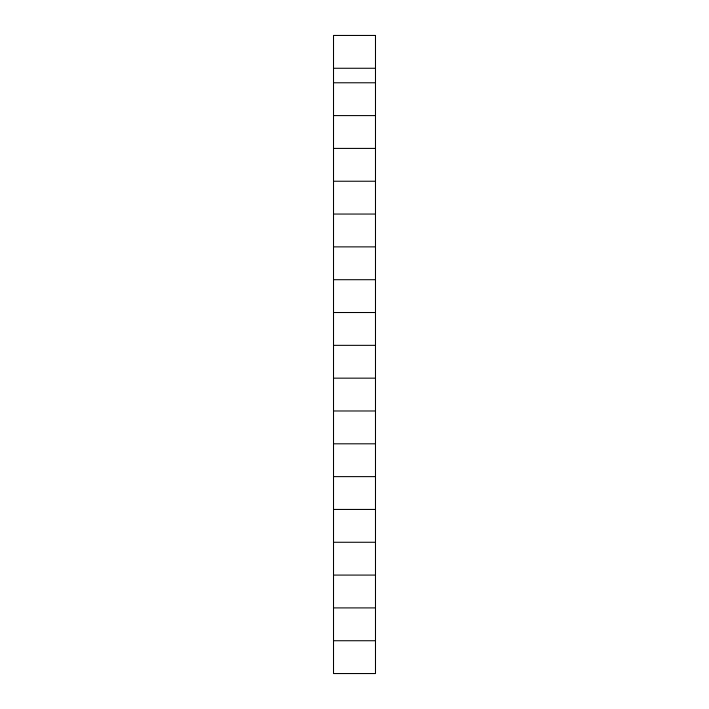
<?xml version="1.0" encoding="UTF-8"?>
<svg xmlns="http://www.w3.org/2000/svg" width="709" height="709" viewBox="0 0 709 709"><rect width="100%" height="100%" fill="white"/><g stroke="black" fill="none" stroke-linecap="round" stroke-linejoin="round"><path stroke-width="1.06" d="M333.514 68.268L375.486 68.268M333.514 82.776L375.486 82.776M333.514 115.594L375.486 115.594M333.514 148.411L375.486 148.411M333.514 181.238L375.486 181.238M333.514 214.056L375.486 214.056M333.514 246.874L375.486 246.874M333.514 279.701L375.486 279.701M333.514 312.518L375.486 312.518M333.514 345.345L375.486 345.345M333.514 378.163L375.486 378.163M333.514 410.981L375.486 410.981M333.514 443.807L375.486 443.807M333.514 476.625L375.486 476.625M333.514 509.443L375.486 509.443M333.514 542.27L375.486 542.27M333.514 575.088L375.486 575.088M333.514 607.905L375.486 607.905M333.514 640.732L375.486 640.732M375.486 35.45L333.514 35.45L333.514 673.55L375.486 673.55L375.486 35.45"/></g></svg>
